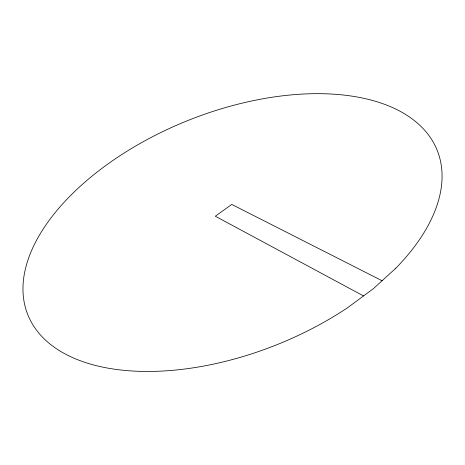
<?xml version="1.0" encoding="UTF-8"?>
<svg xmlns="http://www.w3.org/2000/svg" width="465" height="465" viewBox="0 0 465 465"><rect width="100%" height="100%" fill="white"/><g stroke="black" fill="none" stroke-linecap="round" stroke-linejoin="round"><path stroke-width="0.7" d="M382.091 280.744L231.75 204.414L215.312 216.219L363.543 295.938M395.779 268.259L373.465 288.614L347.384 307.865A220.584 120.609 -21.9 0 1 25.674 308.51A220.584 120.609 -21.9 0 1 286.045 95.424A220.584 120.609 -21.9 0 1 395.779 268.259"/></g></svg>
